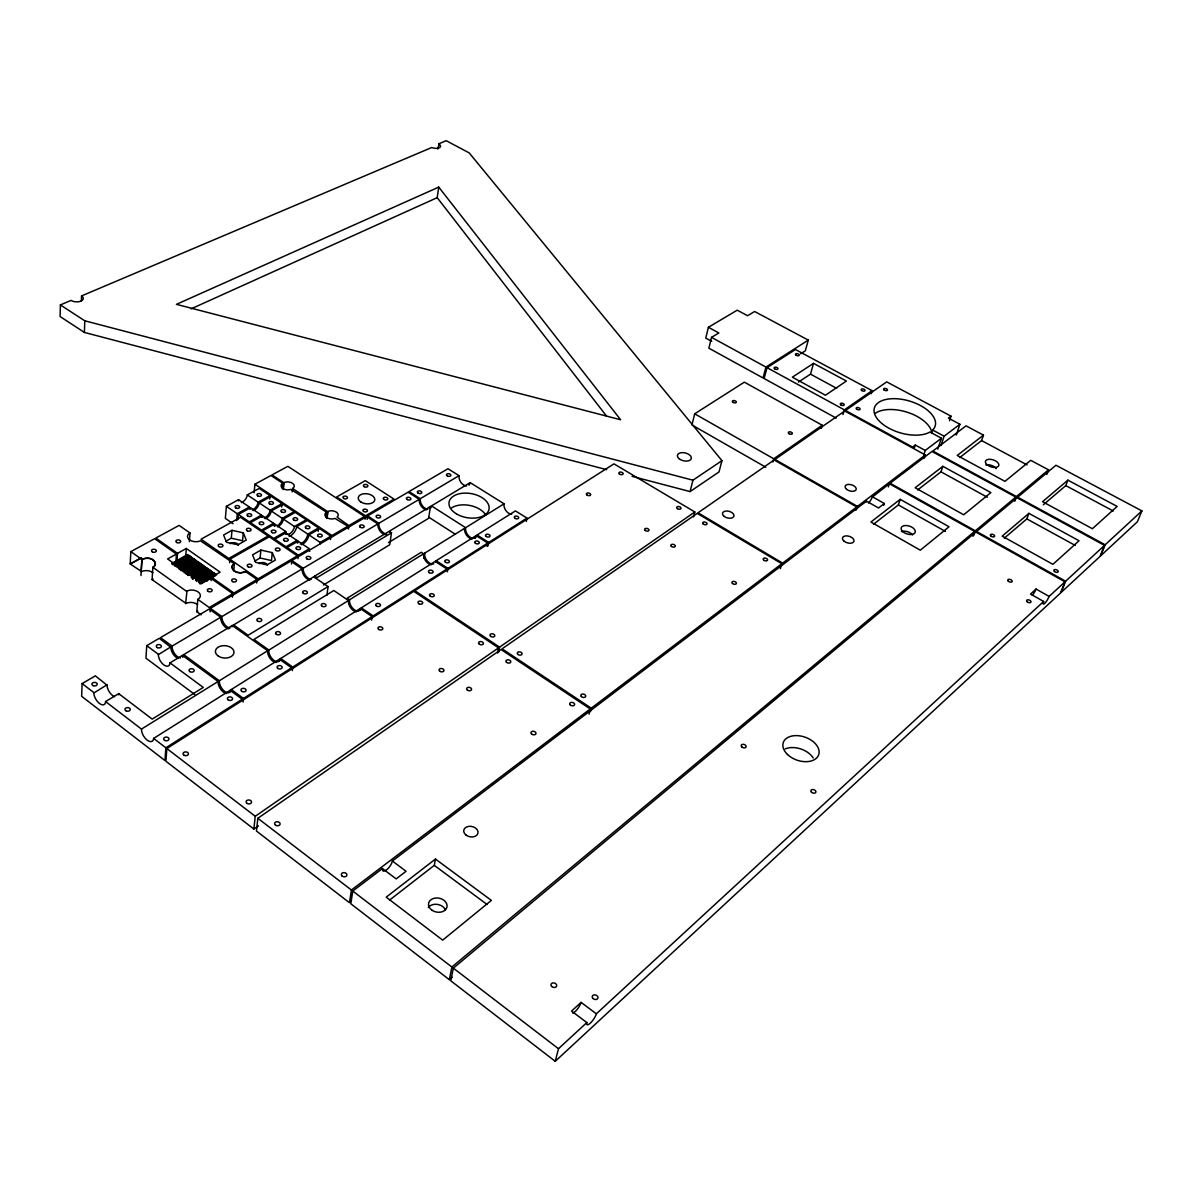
<?xml version="1.0" encoding="UTF-8"?>
<svg xmlns="http://www.w3.org/2000/svg" width="1202" height="1202" viewBox="0 0 1202 1202"><rect width="100%" height="100%" fill="white"/><g stroke="black" fill="none" stroke-linecap="round" stroke-linejoin="round"><path stroke-width="1.5" d="M210.08 611.878L210.38 608.332L290.734 561.154L302.138 568.922L302.123 570.439A7.963 4.763 59.1 0 0 309.936 580.04M313.572 576.9L233.488 624.995A8.264 4.658 59.1 0 1 233.098 626.437M437.828 149.078L439.015 144.15A5.845 2.735 8.7 0 1 439.271 147.816A5.845 2.735 8.7 0 1 431.728 147.515L81.541 295.932A7.002 3.696 3 0 1 80.88 301.146A7.002 3.696 3 0 1 71.008 300.41L60.385 304.932L60.1 316.547L84.395 332.428L606.664 469.666M81.39 300.876L81.541 295.932M84.395 332.428L84.786 320.799L60.385 304.932M114.475 696.664A8.684 4.492 59.1 0 1 106.993 685.155L95.334 675.84L82.127 683.592L81.646 696.319L164.959 760.52L165.861 747.779L242.218 699.218L230.108 690.324L153.631 738.404A8.865 4.598 58.2 0 1 147.155 740.131A8.865 4.598 58.2 0 1 141.475 729.103L105.566 701.562L118.743 693.659L152.188 719.112L203.258 687.439L170.008 662.858L182.479 655.375L218.073 681.504A8.564 4.718 58.2 0 0 226.577 693.554M175.943 561.064L176.439 554.032L154.637 538.691L130.853 551.613L130.192 563.963L141.611 571.551A8.114 5.154 2.6 0 1 152.985 572.738M140.98 575.533L141.896 559.501L142.737 559.065M141.16 571.821L141.896 559.501L130.853 551.613M178.106 658.441A8.444 4.583 59.1 0 1 170.819 647.247L159.235 638.322L146.734 645.654L145.968 658.215L194.814 694.516M232.001 567.149L233.398 570.304L236.614 572.152L240.731 572.798L245.569 571.551L257.003 579.499L256.657 583M232.016 566.698L232.332 565.826M197.549 604.591A8.204 5.319 3.5 0 0 186.04 603.404L152.083 579.664L152.849 567.299C158.98 564.129 152.399 557.232 147.365 558.299M176.919 562.115L177.535 553.341L186.31 548.473L220.116 572.137L211.402 577.155L211.101 580.671M497.553 653.062L498.56 647.863L413.743 591.354L166.838 748.545L165.936 761.272L253.862 829.034L258.46 825.834M185.784 555.474L186.31 548.473M189.36 541.711L190.006 532.982L179.098 525.409L155.809 538.06L177.535 553.341M185.604 603.704L186.971 591.038A8.249 5.304 3.5 0 1 197.804 591.7A8.249 5.304 3.5 0 1 198.826 598.701L197.789 599.362L196.812 611.743L201.08 614.808M249.761 509.107A6.16 3.245 -55.6 0 1 249.4 507.004L238.537 499.686L226.397 506.327L225.345 518.423L233.083 523.696M225.706 541.351L231.295 538.211L232.001 530.307L243.3 532.832L246.275 540.074L237.891 544.822L226.517 542.267L223.602 534.995L232.001 530.307M229.582 562.716L229.898 559.231L269.248 536.783L297.33 555.85L258.145 578.823L229.898 559.231M236.644 520.616L237.275 513.705L249.4 507.004M237.891 519.64L238.372 514.441L250.497 507.74L261.435 515.117A6.19 3.215 -55.6 0 0 261.781 517.206M233.744 570.785L234.375 563.783L200.479 540.81A7.963 4.943 3.9 0 1 189.976 540.134A7.963 4.943 3.9 0 1 189.014 533.583L190.006 532.982M232.467 597.214L232.782 593.698L210.29 577.877L201.5 582.925L167.589 558.945L176.439 554.032M243.3 532.832L242.564 540.735L231.295 538.211M254.088 492.775L254.914 484.211L270.976 475.496L282.861 483.339L282.305 488.463M243.089 702.013L243.45 698.437L291.575 667.831L279.51 659.222L231.295 689.527A8.519 4.688 58.2 0 1 230.213 692.082M254.539 561.214L260.098 557.998L260.894 550.08L272.298 552.635L275.423 560.027L267.069 564.895L255.59 562.311L252.525 554.888L260.894 550.08M269.699 499.04L270.044 495.615L259.226 488.388L247.296 494.908A6.145 3.275 -55.6 0 1 241.362 502.571M272.298 552.635L271.472 560.553L260.098 557.998M107.038 684.764L93.816 692.998A8.73 4.462 59.1 0 0 99.045 703.14A8.73 4.462 59.1 0 0 105.43 702.749L105.566 701.562M155.374 564.369L155.028 565.24M155.434 563.903C154.803 558.044 146.238 557.097 141.896 559.501M283.191 489.575L284.378 482.483A6.085 3.651 6.1 0 1 292.356 483.204A6.085 3.651 6.1 0 1 293.123 488.072L292.131 491.843M281.674 507.034L282.049 503.593L271.141 496.336L259.226 502.917A6.175 3.245 -55.6 0 1 253.291 510.625M253.862 829.034L255.245 816.293L498.56 647.863M257.844 818.292L256.447 831.033L349.466 902.717L351.405 890.006L590.242 708.955L501.039 649.516L257.844 818.292L351.405 890.006M291.455 563.978L291.846 560.493L366.64 516.575L377.894 523.922A7.693 4.838 59.1 0 0 385.617 534.65M298.036 558.66L298.427 555.204L309.365 548.788A7.843 3.891 -55.8 0 0 309.725 551.387M118.592 694.831L118.743 693.659M292.326 670.626L292.747 667.08L372.079 616.611L360.194 608.512L280.697 658.486L280.397 659.838A8.384 4.793 58.2 0 1 279.66 660.95M318.139 531.359L318.545 527.918L307.411 520.496L296.654 526.656A7.798 3.952 -55.7 0 1 289.171 536.423M326.027 517.386L326.659 512.247L290.809 489.349A6.085 3.666 6 0 1 282.831 488.463A6.085 3.666 6 0 1 282.365 483.595L282.861 483.339M326.869 518.483L328.251 511.331A6.145 3.756 7 0 1 336.32 512.127A6.145 3.756 7 0 1 337.071 517.145L348.88 525.605L364.491 516.454L287.849 466.331L272.028 474.91L283.912 482.753M330.475 539.593L330.896 536.152L319.672 528.67L308.929 534.89A7.828 3.922 -55.8 0 1 301.447 544.701M326.929 595.29L328.041 586.576L313.572 576.72M170.879 646.856L158.333 654.669A8.489 4.568 59.1 0 0 163.382 664.571A8.489 4.568 59.1 0 0 169.843 664.045L170.008 662.858M348.43 529.03L348.88 525.605M365.062 519.249L365.528 515.838L394.046 499.115L365.318 480.635L336.65 496.967L365.528 515.838M367.136 519.339L367.602 515.928L408.064 492.174L419.258 499.311A7.543 4.868 59.1 0 0 426.86 509.813M182.313 656.547L182.479 655.375M371.583 620.097L372.079 616.611M606.679 416.268L437.197 197.669L438.745 187.121L176.439 304.346L620.623 419.753L438.745 187.121M314.308 577.516A7.963 4.763 59.1 0 0 314.699 576.074L389.208 531.314L391.476 532.802L389.718 544.761L323.398 585.028M384.204 871.044A7.528 2.93 -53.9 0 0 392.363 861.008L406.066 871.285L396.179 878.887L382.446 868.535L352.772 891.058L350.834 903.769L449.338 979.69L452.207 977.271M389.779 532.11A7.678 4.838 59.1 0 0 390.199 530.683L430.481 506.493L428.588 518.317L388.441 542.628M423.81 558.299L424.637 553.175L464.648 528.309A7.588 4.958 58 0 0 466.601 535.266A7.588 4.958 58 0 0 472.326 538.932M447.339 571.806L447.91 568.381L487.742 543.049L476.097 535.626L436.176 560.718A7.738 4.928 58.1 0 1 435.74 562.145M487.11 546.444L487.742 543.049M488.087 545.813L488.718 542.433L526.972 518.092L515.433 510.895L477.074 535.01A7.588 4.958 58 0 1 476.608 536.423M389.493 900.148L434.283 865.365L435.455 859.054L491.378 900.388L442.697 940.129L386.218 897.158L435.455 859.054M498.575 652.34L499.581 647.142L694.831 511.977L613.982 463.867L414.795 590.678L499.581 647.142M526.311 521.458L526.972 518.092M449.338 979.69L451.877 967.009L974.642 531.389L889.39 483.775L872.201 497.162A5.74 1.758 -59.7 0 1 868.49 503.007M453.334 968.136L450.78 980.802L555.249 1061.321L1060.495 593.052L1064.972 581.828L975.874 532.08L453.334 968.136L558.479 1048.715L555.249 1061.321M268.797 649.997L253.983 639.419L333.81 590.513L348.445 600.504L268.767 650.162A8.384 4.793 58.2 0 0 271.983 658.531A8.384 4.793 58.2 0 0 278.609 661.611M589.025 714.168L590.242 708.955M590.437 711.659L591.264 708.188L781.826 563.738L697.205 513.389L502.075 648.81L591.264 708.188M800.622 353.839L805.325 350.819L808.3 340.106L754.616 311.498L747.569 315.72L737.217 310.176L708.399 327.29L705.769 338.078L711.719 341.323M708.399 327.29L718.856 332.969L711.524 337.371L708.864 348.189L763.045 377.954L765.944 367.076L808.3 340.106M821.297 428.363L822.213 425.223L744.338 382.161L694.696 413.819L691.946 424.967L765.839 467.247M348.445 600.504L348.415 600.654A8.068 4.883 58.1 0 0 356.678 611.818M632.057 476.338L690.083 491.588L692.938 480.199L721.951 460.651L469.201 152.909L446.167 140.679L438.565 143.924M693.584 516.905L694.831 511.977M359.849 609.835L360.194 608.512M721.951 460.651L719.006 471.935L690.083 491.588M871.134 393.745L872.066 390.65L795.484 349.527L767.026 367.662L764.126 378.54L836.186 418.101M772.886 461.989L773.772 458.788L822.213 425.223M798.398 382.101L810.494 374.153L813.544 363.365L846.418 381.049L825.458 395.233L792.343 377.188L813.544 363.365M780.383 568.681L781.826 563.738M842.963 414.555L844.36 409.867L872.066 390.65M866.281 501.865L866.492 501.159L878.557 507.98L884.356 503.518L872.321 496.727M884.356 503.518L884.221 503.954A5.755 1.728 -59.7 0 1 883.68 505.231M855.734 510.174L856.741 506.959L774.163 459.975L698.031 512.803L782.637 563.122L856.741 506.959M856.47 509.618L857.477 506.388L925.33 454.957L844.781 410.979L774.929 459.449L857.477 506.388M888.353 486.96L889.39 483.775M914.271 448.181L915.308 445.04L925.224 450.45L941.436 438.219L929.837 431.954L929.146 432.465A31.718 16.558 16.5 0 1 877.46 419.017A31.718 16.558 16.5 0 1 903.498 399.605A31.718 16.558 16.5 0 1 933.218 429.445L931.565 433.111M873.493 524.267L898.36 504.945L900.193 499.341L949.039 526.746L920.296 550.2L870.909 522.014L900.193 499.341M923.677 455.167L925.224 450.45M924.293 458.097L925.33 454.957M937.785 449.127L941.436 438.219M940.971 445.551L944.111 436.206L959.932 424.261L948.408 418.116L951.022 416.162L886.7 381.875L845.487 410.483L912.558 447.099L915.308 445.04M949.475 420.79L951.022 416.162M581.092 1002.378L571.566 1011.077L586.861 1022.601A7.978 2.254 -55.1 0 0 589.731 1023.683A7.978 2.254 -55.1 0 0 595.876 1015.164L596.357 1013.797L581.092 1002.378L580.626 1003.745A7.948 2.314 -55 0 1 572.888 1013.196M917.667 489.95L940.986 471.845L942.849 466.331L990.884 492.58L963.703 514.772L915.143 487.772L942.849 466.331M956.251 435.094L959.932 424.261M959.707 457.556L981.583 440.578L983.476 435.139L966.047 425.839L932.842 451.05L1016.441 496.546L1048.52 469.817L1030.715 460.336L1004.977 481.356L957.213 455.468L983.476 435.139M233.203 564.655C229.297 568.831 236.148 573.324 240.235 572.753M972.914 536.182L974.642 531.389M973.605 535.596L975.333 530.803L1015.795 497.087L931.956 451.456L890.096 483.234L975.333 530.803M1014.623 500.242L1015.795 497.087M1014.698 501.264L1016.441 496.546M1004.331 538.135L1026.839 518.903L1028.912 513.359L1079.05 540.765L1052.907 564.339L1002.168 536.137L1028.912 513.359M1046.762 474.49L1048.52 469.817M1043.291 504.825L1065.783 485.608L1067.887 480.154L1117.139 506.418L1092.393 528.715L1042.57 501.715L1067.887 480.154M1065.633 581.212L1061.156 592.436L1099.995 556.451L1104.503 545.377L1017.012 497.748L976.58 531.494L1065.633 581.212L1104.503 545.377M1105.134 544.791L1100.626 555.865L1137.362 521.803L1141.9 510.895L1055.957 465.249L1017.673 497.207L1105.134 544.791L1141.9 510.895M154.818 565.631L154.081 566.427M206.999 581.302L177.746 560.132M197.879 561.77L187.602 554.543L178.843 559.426L188.669 567.028L197.879 561.77L216.6 575.007M188.804 566.968L195.34 571.731L204.55 566.442M195.686 571.431L206.534 579.619L215.729 574.286M232.437 565.556L234.375 563.783L233.534 564.339M206.669 579.574L207.871 580.01L215.143 575.848M558.479 1048.715L586.892 1022.526M596.357 1013.797L1043.652 601.466A5.995 1.322 -59.2 0 0 1044.598 603.479A5.995 1.322 -59.2 0 0 1049.121 596.432L1064.972 581.828M153.736 566.743L152.849 567.299L186.52 591.324M1049.121 596.432L1036.064 589.055L1030.55 594.058L1043.652 601.466M392.363 861.008L866.492 501.159M196.812 611.743L197.834 611.082M152.083 579.664L153.105 579.018M361.306 607.836L435.199 561.379L446.904 569.027L373.176 615.92L361.306 607.836A8.068 4.898 58.1 0 1 360.089 610.361M182.719 657.209A8.384 4.568 59.1 0 0 183.726 654.624L219.35 680.753L267.64 650.748A8.324 4.763 58.2 0 0 269.999 658.245A8.324 4.763 58.2 0 0 275.949 662.497M430.241 508.371A7.528 4.868 59.1 0 0 431.473 505.892L465.625 527.693L504.074 503.803A7.437 4.988 58 0 0 505.952 510.655A7.437 4.988 58 0 0 511.631 514.201M141.475 729.103L218.073 681.504M423.57 553.791L421.256 552.274L347.183 598.205L349.527 599.798L423.57 553.791A7.798 4.958 58.1 0 0 431.428 564.67M328.041 586.576L248.123 635.257L233.488 624.815M391.476 532.802L316.997 577.636L314.699 576.074M183.726 654.624L232.241 625.491L267.64 650.748M431.473 505.892L470.192 482.633L504.074 503.803M367.602 515.928L378.885 523.291L419.258 499.311M459.059 475.676L447.955 468.735L409.056 491.588L420.249 498.725L459.059 475.676A7.392 4.898 59.2 0 0 466.541 485.969M220.717 617.257L209.193 609.038L160.527 637.616L172.111 646.12L220.717 617.257A8.219 4.628 59.1 0 0 223.091 624.694A8.219 4.628 59.1 0 0 228.876 628.811M229.958 628.12A8.264 4.658 59.1 0 1 221.934 618.113L221.919 616.566L302.138 568.922M291.846 560.493L303.235 568.261L377.894 523.922M232.782 593.698L209.238 607.521L197.789 599.362M257.003 579.499L233.954 593.022L211.402 577.155M319.807 544.115A7.843 3.891 -55.8 0 0 320.183 542.433L330.896 536.152M296.969 540.434L286.016 546.775L274.807 539.172L285.775 532.892L296.969 540.434A7.828 3.922 -55.8 0 0 297.36 543.049M300.335 543.95A7.828 3.922 -55.8 0 0 307.817 534.139L318.545 527.918M309.365 548.788L298.096 541.185L287.143 547.541L298.427 555.204M207.766 579.815L215.038 575.653M200.884 583.947L206.744 580.581M326.659 512.247L326.103 512.563A6.16 3.771 6.9 0 0 326.839 517.596A6.16 3.771 6.9 0 0 334.922 518.393L347.829 526.221L331.962 535.521L254.914 484.211M203.664 577.591L212.378 572.603M198.225 580.866L202.627 578.357M198.54 581.137L202.943 578.628M203.964 577.861L213.49 572.708M198.856 581.317L203.739 578.462M204.28 578.027L213.009 573.038M285.76 531.509L273.695 538.421L262.577 530.878L274.657 524.027L285.76 531.509A6.235 3.17 -55.7 0 0 289.577 533.868A6.235 3.17 -55.7 0 0 294.46 526.536L306.3 519.76L295.226 512.383L283.371 519.099A6.22 3.2 -55.7 0 1 277.407 526.867M205.527 578.237L214.241 573.249M198.63 582.369L204.49 579.003M205.632 578.432L214.347 573.429M198.736 582.564L204.61 579.214M200.479 582.459L204.866 579.935M205.903 579.169L214.617 574.18M206.218 579.439L214.933 574.451M199.998 583.436L205.858 580.085M199.637 583.751L205.978 580.055M192.29 578.538L198.15 575.202M199.487 574.706L208.216 569.733M192.59 578.808L198.465 575.473M199.802 574.872L209.013 569.568M192.906 578.988L199.247 575.307M201.05 575.082L209.764 570.109M195.716 578.553L200.013 575.848M201.155 575.277L209.869 570.289M195.986 579.289L200.388 576.78M201.425 576.013L210.14 571.04M196.302 579.559L200.704 577.05M201.726 576.284L210.455 571.311M195.505 580.265L201.485 576.885M202.176 576.404L211.251 571.145M196.392 580.776L202.252 577.426M203.393 576.855L212.003 571.671M196.497 580.972L202.357 577.621M188.789 575.518L194.784 572.152M195.34 571.731L204.07 566.773M189.916 574.992L194.318 572.483M191.133 575.187L195.535 572.693M196.572 571.927L205.302 566.968M191.253 575.397L195.656 572.888M196.677 572.122L205.407 567.164M196.948 572.858L205.677 567.9M191.524 576.119L195.911 573.624M191.824 576.389L196.226 573.895M197.263 573.129L206.774 568.005M191.028 577.095L197.023 573.73M197.579 573.309L206.293 568.336M198.811 573.504L207.54 568.531M191.914 577.606L197.774 574.271M198.916 573.7L207.645 568.726M192.019 577.801L197.879 574.466M199.352 574.601L207.901 569.463M185.213 572.858L191.088 569.538M192.23 568.982L200.854 563.843M185.318 573.069L191.193 569.748M273.545 523.291L261.465 530.127L250.422 522.63L262.532 515.853L273.545 523.291A6.205 3.2 -55.7 0 0 274.477 525.98M277.407 525.65A6.205 3.2 -55.7 0 0 282.26 518.362L294.129 511.646L283.146 504.329L271.261 510.97A6.19 3.215 -55.7 0 1 265.296 518.723M192.5 569.718L201.23 564.775M187.061 572.963L191.464 570.469M192.801 569.988L201.53 565.045M187.362 573.234L191.764 570.74M193.116 570.154L202.327 564.88M186.205 574.24L192.56 570.574M194.348 570.349L203.078 565.406M187.437 574.436L193.312 571.115M194.454 570.544L203.183 565.601M187.557 574.646L193.417 571.311M187.812 575.382L193.687 572.047M194.724 571.296L203.454 566.337M195.025 571.566L203.754 566.608M189.6 574.811L194.003 572.317M180.871 569.913L186.746 566.608M188.053 566.578L196.782 561.665M181.141 570.649L187.016 567.344M188.353 566.848L197.098 561.935M182.914 570.094L187.317 567.614M182.238 570.755L188.113 567.449M189.901 567.224L198.63 562.296M183.095 571.491L188.864 567.975M190.006 567.404L198.736 562.476M184.838 571.401L189.24 568.907M190.277 568.155L199.006 563.227M185.138 571.656L189.54 569.177M190.577 568.426L199.307 563.483M183.981 572.663L190.337 569.012M190.893 568.591L200.103 563.317M183.621 563.453L192.365 558.554M178.166 566.683L182.584 564.219M183.921 563.723L192.666 558.825M178.482 566.953L182.884 564.474M184.237 563.903L193.447 558.66M177.791 567.614L183.666 564.309M185.454 564.084L194.198 559.185M178.647 568.351L184.417 564.85M185.559 564.279L194.303 559.366M180.39 568.245L184.792 565.781M185.829 565.015L194.574 560.102M179.233 569.342L185.108 566.037M186.145 565.286L194.874 560.372M179.534 569.523L185.889 565.872M186.445 565.451L195.656 560.207M180.766 569.718L186.641 566.412M187.782 565.841L196.407 560.733M179.504 560.613L188.248 555.73M172.592 564.639L178.467 561.364M179.819 560.778L189.03 555.549M261.435 515.117L249.325 521.878L238.372 514.441M264.2 517.972A6.19 3.215 -55.6 0 0 270.165 510.234L282.049 503.593M173.238 564.504L179.248 561.199M181.036 560.973L189.781 556.075M174.23 565.21L179.999 561.725M181.141 561.154L189.886 556.271M174.485 565.947L180.375 562.656M181.412 561.905L190.156 557.007M176.258 565.391L180.676 562.912M181.712 562.16L190.457 557.277M175.447 566.067L181.457 562.746M182.028 562.341L191.238 557.097M176.318 566.578L182.208 563.287M183.35 562.716L191.989 557.623M176.439 566.773L182.313 563.483M171.856 563.422L177.791 560.162M172.006 563.648L177.896 560.357M179.203 560.342L187.948 555.459M172.277 564.384L178.317 561.259M252.21 509.888A6.16 3.245 -55.6 0 0 258.145 502.181L270.044 495.615M244.637 572.062L245.569 571.551M191.088 308.854L437.197 197.669M244.261 572.167L242.954 572.543M143.263 558.885L144.601 558.509M242.338 572.633L240.941 572.768M145.232 558.419L146.644 558.284M84.786 320.799L692.938 480.199M981.583 440.578L1027.079 464.904M1065.783 485.608L1113.277 511.015M932.602 430L944.111 436.206M810.494 374.153L836.667 388.336M711.524 337.371L765.944 367.076M767.026 367.662L844.36 409.867M940.986 471.845L987.308 497.237M1026.839 518.903L1075.234 545.423M898.36 504.945L945.463 531.449M694.696 413.819L773.772 458.788M477.074 535.01L488.718 542.433M429.024 517.356L455.453 534.334M436.176 560.718L447.91 568.381M292.507 488.418L327.71 511.646M296.654 526.656L307.817 534.139M308.929 534.89L320.183 542.433M247.296 494.908L258.145 502.181M259.226 502.917L270.165 510.234M271.261 510.97L282.26 518.362M283.371 519.099L294.46 526.536M226.397 506.327L237.275 513.705M210.38 608.332L221.919 616.566M280.697 658.486L292.747 667.08M231.295 689.527L243.45 698.437M146.734 645.654L158.379 654.279M434.283 865.365L487.035 904.445M82.127 683.592L93.861 692.592M153.631 738.404L165.861 747.779M166.838 748.545L255.245 816.293M352.772 891.058L451.877 967.009M285.791 534.349A7.798 3.952 -55.7 0 1 285.775 532.892M875.116 413.398A31.598 16.633 16.5 0 1 907.66 412.361A31.598 16.633 16.5 0 1 931.715 431.969M470.192 482.633A7.392 4.898 59.2 0 1 468.945 485.097M473.303 538.316A7.588 4.958 58 0 1 467.578 534.65A7.588 4.958 58 0 1 465.625 527.693M475.797 537.489A7.588 4.958 58 0 1 474.655 538.135M451.667 507.8A20.194 12.245 9.8 0 1 485.713 515.027M427.837 509.227A7.528 4.868 59.1 0 1 420.249 498.725M180.42 657.945A8.384 4.568 59.1 0 1 174.606 653.678A8.384 4.568 59.1 0 1 172.111 646.12M279.51 659.222A8.324 4.763 58.2 0 1 279.134 660.694M232.241 625.491A8.219 4.628 59.1 0 1 231.911 626.963M229.146 692.698A8.519 4.688 58.2 0 1 222.49 689.257A8.519 4.688 58.2 0 1 219.35 680.753M298.096 542.658A7.828 3.922 -55.8 0 1 298.096 541.185M259.211 563.618A4.568 2.885 5.3 0 1 263.899 562.686A4.568 2.885 5.3 0 1 267.43 565.18M230.318 543.71A4.538 2.825 4.7 0 1 234.991 542.808A4.538 2.825 4.7 0 1 238.462 545.257M386.608 534.019A7.678 4.838 59.1 0 1 378.885 523.291M430.481 506.493A7.543 4.868 59.1 0 1 430.046 507.905M476.097 535.626A7.588 4.958 58 0 1 474.82 538.105M433.802 563.858A7.738 4.928 58.1 0 1 427.281 561.033A7.738 4.928 58.1 0 1 424.637 553.175M230.108 690.324A8.564 4.718 58.2 0 1 229.747 691.811M383.318 871.029A7.528 2.93 -53.9 0 1 382.702 870.579M382.401 869.722A7.528 2.93 -53.9 0 1 382.446 868.535M428.303 907.585A9.346 7.077 11.1 0 1 437.182 904.355A9.346 7.077 11.1 0 1 445.371 909.809M901.44 531.509A7.347 4.132 17.8 0 1 912.558 534.92M985.82 464.919A6.987 3.681 18.1 0 1 996.278 468.585M358.977 610.977A8.068 4.898 58.1 0 1 352.381 607.927A8.068 4.898 58.1 0 1 349.527 599.798M311.183 579.394A7.963 4.763 59.1 0 1 303.235 568.261M250.527 508.912A6.175 3.245 -55.6 0 1 250.497 507.74M262.562 517.025A6.19 3.215 -55.7 0 1 262.532 515.853M274.988 526.115A6.22 3.2 -55.7 0 1 274.657 524.027M238.582 500.858A6.145 3.275 -55.6 0 1 238.537 499.686M785.237 748.891A18.646 12.215 19.2 0 1 813.258 757.966M1036.064 589.055A5.98 1.352 -59.3 0 1 1032.323 595.29M268.136 536.017L228.786 558.449L201.035 539.202L240.535 517.281L268.136 536.017M141.25 557.908L130.192 563.963L141.28 557.923M305.999 528.219A2.329 1.442 6.4 0 0 309.861 527.798A2.329 1.442 6.4 0 0 306.961 525.86A2.329 1.442 6.4 0 0 305.999 528.219M284.258 540.75A2.359 1.472 5.9 0 0 288.18 540.314A2.359 1.472 5.9 0 0 285.265 538.346A2.359 1.472 5.9 0 0 284.258 540.75M861.654 390.47A2.013 1.052 15.7 0 0 864.959 390.71A2.013 1.052 15.7 0 0 862.63 388.892A2.013 1.052 15.7 0 0 861.654 390.47M795.919 355.086A1.968 1.022 14.5 0 0 799.195 355.311A1.968 1.022 14.5 0 0 796.956 353.568A1.968 1.022 14.5 0 0 795.919 355.086M840.799 404.834A2.043 1.067 15.5 0 0 844.15 405.074A2.043 1.067 15.5 0 0 841.806 403.211A2.043 1.067 15.5 0 0 840.799 404.834M774.599 368.759A1.998 1.037 14.3 0 0 777.904 368.984A1.998 1.037 14.3 0 0 775.666 367.196A1.998 1.037 14.3 0 0 774.599 368.759M856.68 409.146A2.043 1.082 15.8 0 0 860.031 409.371A2.043 1.082 15.8 0 0 857.672 407.508A2.043 1.082 15.8 0 0 856.68 409.146M884.131 389.989A2.013 1.037 16 0 0 887.422 390.214A2.013 1.037 16 0 0 885.078 388.396A2.013 1.037 16 0 0 884.131 389.989M515.072 518.362A2.254 1.367 10.9 0 0 518.708 517.987A2.254 1.367 10.9 0 0 515.733 516.094A2.254 1.367 10.9 0 0 515.072 518.362M486.089 536.408A2.299 1.397 10.3 0 0 489.935 536.317A2.299 1.397 10.3 0 0 487.291 534.214A2.299 1.397 10.3 0 0 486.089 536.408M447.264 475.872A2.209 1.307 9.3 0 0 450.87 475.496A2.209 1.307 9.3 0 0 447.985 473.693A2.209 1.307 9.3 0 0 447.264 475.872M418.086 493.105A2.254 1.352 8.8 0 0 421.752 492.715A2.254 1.352 8.8 0 0 418.852 490.867A2.254 1.352 8.8 0 0 418.086 493.105M456.384 513.825A20.284 12.215 9.8 0 0 488.898 509.753A20.284 12.215 9.8 0 0 461.868 493.331A20.284 12.215 9.8 0 0 456.384 513.825M277.857 668.387A2.539 1.698 5.5 0 0 282.094 667.816A2.539 1.698 5.5 0 0 278.954 665.577A2.539 1.698 5.5 0 0 277.857 668.387M241.677 691.27A2.584 1.758 4.4 0 0 246.004 690.669A2.584 1.758 4.4 0 0 242.864 688.37A2.584 1.758 4.4 0 0 241.677 691.27M218.268 656.067A9.316 6.19 4.1 0 0 233.729 653.678A9.316 6.19 4.1 0 0 222.1 645.79A9.316 6.19 4.1 0 0 218.268 656.067M360.931 502.045A8.339 5.033 7.7 0 0 374.618 500.558A8.339 5.033 7.7 0 0 364.041 493.737A8.339 5.033 7.7 0 0 360.931 502.045M363.635 511.421A2.284 1.397 7.7 0 0 367.391 511A2.284 1.397 7.7 0 0 364.491 509.122A2.284 1.397 7.7 0 0 363.635 511.421M343.862 498.499A2.284 1.382 7.2 0 0 347.453 497.823A2.284 1.382 7.2 0 0 344.283 496.141A2.284 1.382 7.2 0 0 343.862 498.499M384.039 499.491A2.269 1.367 8.1 0 0 387.765 499.1A2.269 1.367 8.1 0 0 384.865 497.237A2.269 1.367 8.1 0 0 384.039 499.491M364.146 486.645A2.254 1.352 7.7 0 0 367.842 486.254A2.254 1.352 7.7 0 0 364.987 484.421A2.254 1.352 7.7 0 0 364.146 486.645M679.476 458.999A7.122 4.027 13.6 0 0 691.135 458.969A7.122 4.027 13.6 0 0 682.481 452.598A7.122 4.027 13.6 0 0 679.476 458.999M318.32 536.468A2.344 1.457 6.7 0 0 322.196 536.032A2.344 1.457 6.7 0 0 319.266 534.079A2.344 1.457 6.7 0 0 318.32 536.468M296.624 549.119A2.359 1.472 6.2 0 0 300.545 548.683A2.359 1.472 6.2 0 0 297.615 546.7A2.359 1.472 6.2 0 0 296.624 549.119M248.108 566.773A2.404 1.518 5 0 0 252.014 566.082A2.404 1.518 5 0 0 248.844 564.219A2.404 1.518 5 0 0 248.108 566.773M276.19 550.531A2.374 1.487 5.7 0 0 280.036 549.855A2.374 1.487 5.7 0 0 276.866 548.022A2.374 1.487 5.7 0 0 276.19 550.531M219.004 546.625A2.389 1.487 4.4 0 0 222.911 545.963A2.389 1.487 4.4 0 0 219.786 544.115A2.389 1.487 4.4 0 0 219.004 546.625M247.206 530.773A2.359 1.457 5.1 0 0 251.038 530.127A2.359 1.457 5.1 0 0 247.928 528.324A2.359 1.457 5.1 0 0 247.206 530.773M445.386 562.145A2.344 1.457 9.5 0 0 449.323 562.04A2.344 1.457 9.5 0 0 446.663 559.862A2.344 1.457 9.5 0 0 445.386 562.145M475.526 543.364A2.299 1.412 10.1 0 0 479.267 542.958A2.299 1.412 10.1 0 0 476.277 541.005A2.299 1.412 10.1 0 0 475.526 543.364M376.812 517.461A2.299 1.397 8 0 0 380.583 517.055A2.299 1.397 8 0 0 377.668 515.147A2.299 1.397 8 0 0 376.812 517.461M407.178 499.536A2.254 1.367 8.6 0 0 410.859 499.146A2.254 1.367 8.6 0 0 407.959 497.282A2.254 1.367 8.6 0 0 407.178 499.536M164.869 740.492A2.689 1.878 2 0 0 168.986 739.05A2.689 1.878 2 0 0 165.035 737.262A2.689 1.878 2 0 0 164.869 740.492M228.425 700.045A2.599 1.773 4 0 0 232.557 698.978A2.599 1.773 4 0 0 228.936 696.995A2.599 1.773 4 0 0 228.425 700.045M93.125 685.651A2.644 1.773 0.5 0 0 97.212 684.284A2.644 1.773 0.5 0 0 93.395 682.571A2.644 1.773 0.5 0 0 93.125 685.651M157.387 647.623A2.554 1.698 2.4 0 0 161.353 646.406A2.554 1.698 2.4 0 0 157.657 644.708A2.554 1.698 2.4 0 0 157.387 647.623M126.195 710.938A2.659 1.818 1.1 0 0 130.297 709.526A2.659 1.818 1.1 0 0 126.42 707.783A2.659 1.818 1.1 0 0 126.195 710.938M189.766 671.572A2.584 1.728 3.1 0 0 194.093 670.971A2.584 1.728 3.1 0 0 190.998 668.718A2.584 1.728 3.1 0 0 189.766 671.572M619.346 473.919A2.179 1.262 12.6 0 0 623.012 474.144A2.179 1.262 12.6 0 0 620.728 472.07A2.179 1.262 12.6 0 0 619.346 473.919M677.477 508.671A2.209 1.292 13.9 0 0 680.993 508.416A2.209 1.292 13.9 0 0 678.078 506.508A2.209 1.292 13.9 0 0 677.477 508.671M430.316 596.222A2.389 1.533 9.3 0 0 434.207 595.741A2.389 1.533 9.3 0 0 431.112 593.698A2.389 1.533 9.3 0 0 430.316 596.222M490.611 636.279A2.434 1.578 10.9 0 0 494.683 636.113A2.434 1.578 10.9 0 0 491.828 633.77A2.434 1.578 10.9 0 0 490.611 636.279M587.177 495.179A2.209 1.307 12.1 0 0 590.663 494.803A2.209 1.307 12.1 0 0 587.673 492.985A2.209 1.307 12.1 0 0 587.177 495.179M645.098 530.352A2.254 1.337 13.5 0 0 648.885 530.578A2.254 1.337 13.5 0 0 646.496 528.369A2.254 1.337 13.5 0 0 645.098 530.352M763.721 560.087A2.284 1.352 15.9 0 0 767.492 560.297A2.284 1.352 15.9 0 0 764.968 558.044A2.284 1.352 15.9 0 0 763.721 560.087M703.29 524.042A2.239 1.307 14.5 0 0 706.971 524.117A2.239 1.307 14.5 0 0 704.372 521.999A2.239 1.307 14.5 0 0 703.29 524.042M581.332 696.514A2.494 1.653 13.6 0 0 585.554 696.694A2.494 1.653 13.6 0 0 582.985 694.035A2.494 1.653 13.6 0 0 581.332 696.514M517.897 654.399A2.449 1.608 11.7 0 0 521.984 654.249A2.449 1.608 11.7 0 0 519.129 651.86A2.449 1.608 11.7 0 0 517.897 654.399M732.469 583.466A2.314 1.397 15.6 0 0 736.315 583.676A2.314 1.397 15.6 0 0 733.776 581.362A2.314 1.397 15.6 0 0 732.469 583.466M671.362 546.324A2.269 1.352 14.1 0 0 675.178 546.534A2.269 1.352 14.1 0 0 672.744 544.296A2.269 1.352 14.1 0 0 671.362 546.324M466.075 835.105A7.242 5.244 11.7 0 0 477.9 833.422A7.242 5.244 11.7 0 0 468.675 826.375A7.242 5.244 11.7 0 0 466.075 835.105M843.939 541.08A5.965 3.411 17 0 0 853.751 541.756A5.965 3.411 17 0 0 847.004 535.882A5.965 3.411 17 0 0 843.939 541.08M903.078 531.885A7.362 4.117 17.8 0 0 915.038 532.681A7.362 4.117 17.8 0 0 906.503 525.529A7.362 4.117 17.8 0 0 903.078 531.885M431.713 910.019A9.376 7.077 11.1 0 0 446.919 907.225A9.376 7.077 11.1 0 0 434.748 898.134A9.376 7.077 11.1 0 0 431.713 910.019M723.859 516.169A5.905 3.426 14.8 0 0 733.701 516.74A5.905 3.426 14.8 0 0 727.195 511.015A5.905 3.426 14.8 0 0 723.859 516.169M846.584 489.304A5.77 3.2 16.5 0 0 856.034 489.875A5.77 3.2 16.5 0 0 849.378 484.406A5.77 3.2 16.5 0 0 846.584 489.304M986.992 464.678A7.002 3.666 18.1 0 0 998.501 466.121A7.002 3.666 18.1 0 0 990.884 459.359A7.002 3.666 18.1 0 0 986.992 464.678M990.764 535.912A2.224 1.217 19 0 0 994.46 536.528A2.224 1.217 19 0 0 992.266 534.244A2.224 1.217 19 0 0 990.764 535.912M1054.454 571.461A2.269 1.247 20.2 0 0 1058.106 571.806A2.269 1.247 20.2 0 0 1055.461 569.538A2.269 1.247 20.2 0 0 1054.454 571.461M479.433 644.242A2.449 1.593 10.7 0 0 483.384 643.701A2.449 1.593 10.7 0 0 480.169 641.567A2.449 1.593 10.7 0 0 479.433 644.242M418.882 603.735A2.404 1.548 9.1 0 0 422.713 603.073A2.404 1.548 9.1 0 0 419.453 601.12A2.404 1.548 9.1 0 0 418.882 603.735M246.876 803.282A2.735 1.983 4.2 0 0 251.458 802.56A2.735 1.983 4.2 0 0 248.108 800.006A2.735 1.983 4.2 0 0 246.876 803.282M184.026 755.202A2.704 1.893 2.4 0 0 188.398 754.15A2.704 1.893 2.4 0 0 184.777 751.986A2.704 1.893 2.4 0 0 184.026 755.202M439.887 671.287A2.494 1.668 9.8 0 0 443.929 670.731A2.494 1.668 9.8 0 0 440.698 668.522A2.494 1.668 9.8 0 0 439.887 671.287M378.735 629.457A2.449 1.608 8.1 0 0 382.762 628.931A2.449 1.608 8.1 0 0 379.637 626.798A2.449 1.608 8.1 0 0 378.735 629.457M570.169 704.853A2.509 1.683 13.4 0 0 574.421 705.048A2.509 1.683 13.4 0 0 571.851 702.359A2.509 1.683 13.4 0 0 570.169 704.853M506.463 662.272A2.464 1.623 11.5 0 0 510.64 662.302A2.464 1.623 11.5 0 0 507.98 659.793A2.464 1.623 11.5 0 0 506.463 662.272M342.194 876.153A2.81 2.103 7.4 0 0 346.837 875.356A2.81 2.103 7.4 0 0 343.291 872.652A2.81 2.103 7.4 0 0 342.194 876.153M275.694 825.293A2.765 2.013 5.1 0 0 280.096 824.121A2.765 2.013 5.1 0 0 276.295 821.837A2.765 2.013 5.1 0 0 275.694 825.293M531.87 734.227A2.569 1.743 12.6 0 0 535.957 733.611A2.569 1.743 12.6 0 0 532.546 731.282A2.569 1.743 12.6 0 0 531.87 734.227M467.488 690.173A2.509 1.683 10.6 0 0 471.545 689.587A2.509 1.683 10.6 0 0 468.254 687.349A2.509 1.683 10.6 0 0 467.488 690.173M733.1 402.385A2.058 1.112 14 0 0 736.33 402.219A2.058 1.112 14 0 0 733.581 400.536A2.058 1.112 14 0 0 733.1 402.385M788.978 433.667A2.088 1.142 15.1 0 0 792.328 433.637A2.088 1.142 15.1 0 0 789.669 431.818A2.088 1.142 15.1 0 0 788.978 433.667M376.421 605.988A2.419 1.563 8 0 0 380.433 605.583A2.419 1.563 8 0 0 377.443 603.434A2.419 1.563 8 0 0 376.421 605.988M429.339 572.693A2.359 1.487 9.2 0 0 433.126 572.122A2.359 1.487 9.2 0 0 429.97 570.184A2.359 1.487 9.2 0 0 429.339 572.693M360.269 527.242A2.314 1.427 7.6 0 0 364.116 526.912A2.314 1.427 7.6 0 0 361.291 524.928A2.314 1.427 7.6 0 0 360.269 527.242M306.961 558.9A2.374 1.487 6.4 0 0 310.837 558.329A2.374 1.487 6.4 0 0 307.772 556.406A2.374 1.487 6.4 0 0 306.961 558.9M269.909 504.059A2.314 1.412 5.7 0 0 273.485 503.187A2.314 1.412 5.7 0 0 270.165 501.625A2.314 1.412 5.7 0 0 269.909 504.059M247.912 516.139A2.344 1.427 5.2 0 0 251.669 515.433A2.344 1.427 5.2 0 0 248.498 513.705A2.344 1.427 5.2 0 0 247.912 516.139M281.508 511.842A2.314 1.412 5.9 0 0 285.43 511.601A2.314 1.412 5.9 0 0 282.77 509.588A2.314 1.412 5.9 0 0 281.508 511.842M260.008 524.327A2.344 1.442 5.4 0 0 263.764 523.606A2.344 1.442 5.4 0 0 260.579 521.878A2.344 1.442 5.4 0 0 260.008 524.327M272.328 532.636A2.344 1.457 5.7 0 0 275.964 531.735A2.344 1.457 5.7 0 0 272.584 530.142A2.344 1.457 5.7 0 0 272.328 532.636M293.979 520.165A2.329 1.427 6.2 0 0 297.675 519.459A2.329 1.427 6.2 0 0 294.49 517.746A2.329 1.427 6.2 0 0 293.979 520.165M236.043 508.07A2.329 1.427 4.9 0 0 239.679 507.199A2.329 1.427 4.9 0 0 236.358 505.636A2.329 1.427 4.9 0 0 236.043 508.07M257.814 495.975A2.299 1.397 5.4 0 0 261.495 495.299A2.299 1.397 5.4 0 0 258.37 493.616A2.299 1.397 5.4 0 0 257.814 495.975M787.505 754.495A18.736 12.185 19.1 0 0 818.246 755.818A18.736 12.185 19.1 0 0 797.211 735.624A18.736 12.185 19.1 0 0 787.505 754.495M741.874 746.968A2.554 1.683 17.9 0 0 746.051 746.998A2.554 1.683 17.9 0 0 743.091 744.308A2.554 1.683 17.9 0 0 741.874 746.968M811.455 792.133A2.614 1.728 20 0 0 815.767 792.403A2.614 1.728 20 0 0 812.943 789.489A2.614 1.728 20 0 0 811.455 792.133M1027.289 601.886A2.329 1.307 20.4 0 0 1030.97 602.097A2.329 1.307 20.4 0 0 1028.146 599.798A2.329 1.307 20.4 0 0 1027.289 601.886M1008.298 581.197A2.299 1.277 19.8 0 0 1012.054 581.678A2.299 1.277 19.8 0 0 1009.59 579.319A2.299 1.277 19.8 0 0 1008.298 581.197M551.538 986.301A2.93 2.254 16.6 0 0 556.481 986.406A2.93 2.254 16.6 0 0 553.521 982.875A2.93 2.254 16.6 0 0 551.538 986.301M592.796 998.306A2.945 2.254 18.4 0 0 597.74 998.426A2.945 2.254 18.4 0 0 594.705 994.865A2.945 2.254 18.4 0 0 592.796 998.306M321.956 606.169A2.434 1.578 6.7 0 0 325.982 605.658A2.434 1.578 6.7 0 0 322.932 603.569A2.434 1.578 6.7 0 0 321.956 606.169M276.31 634.295A2.494 1.638 5.5 0 0 280.472 633.77A2.494 1.638 5.5 0 0 277.392 631.606A2.494 1.638 5.5 0 0 276.31 634.295M257.559 621.043A2.479 1.623 5.1 0 0 261.705 620.517A2.479 1.623 5.1 0 0 258.67 618.384A2.479 1.623 5.1 0 0 257.559 621.043M303.325 593.337A2.419 1.563 6.3 0 0 307.351 592.841A2.419 1.563 6.3 0 0 304.346 590.783A2.419 1.563 6.3 0 0 303.325 593.337M208.186 591.429A2.464 1.578 4 0 0 212.168 590.648A2.464 1.578 4 0 0 208.908 588.77A2.464 1.578 4 0 0 208.186 591.429M152.338 551.868A2.419 1.518 2.9 0 0 156.305 551.132A2.419 1.518 2.9 0 0 153.135 549.299A2.419 1.518 2.9 0 0 152.338 551.868M176.739 542.493A2.404 1.487 3.5 0 0 180.661 541.771A2.404 1.487 3.5 0 0 177.505 539.968A2.404 1.487 3.5 0 0 176.739 542.493M232.557 581.573A2.434 1.548 4.6 0 0 236.494 580.806A2.434 1.548 4.6 0 0 233.233 578.943A2.434 1.548 4.6 0 0 232.557 581.573"/></g></svg>
